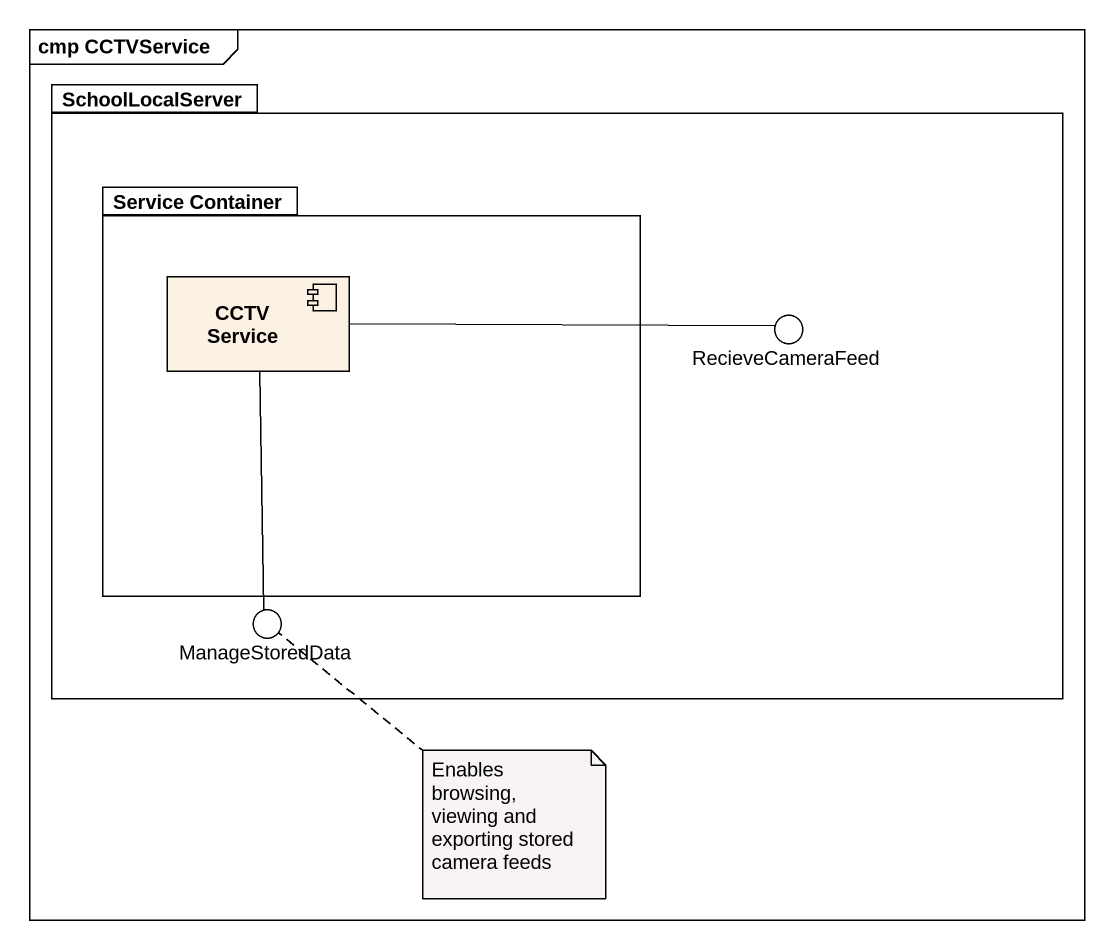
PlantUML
@startuml
mainframe cmp CCTVService
package SchoolLocalServer {
  package "Service Container" as Service_Container {
    component "CCTV Service" as CCTV_Service
  }
}
() RecieveCameraFeed
() ManageStoredData
SchoolLocalServer -right- RecieveCameraFeed
SchoolLocalServer -- ManageStoredData
CCTV_Service -right- RecieveCameraFeed
CCTV_Service -- ManageStoredData
note bottom of ManageStoredData : Enables browsing, viewing and exporting stored camera feeds
@enduml
